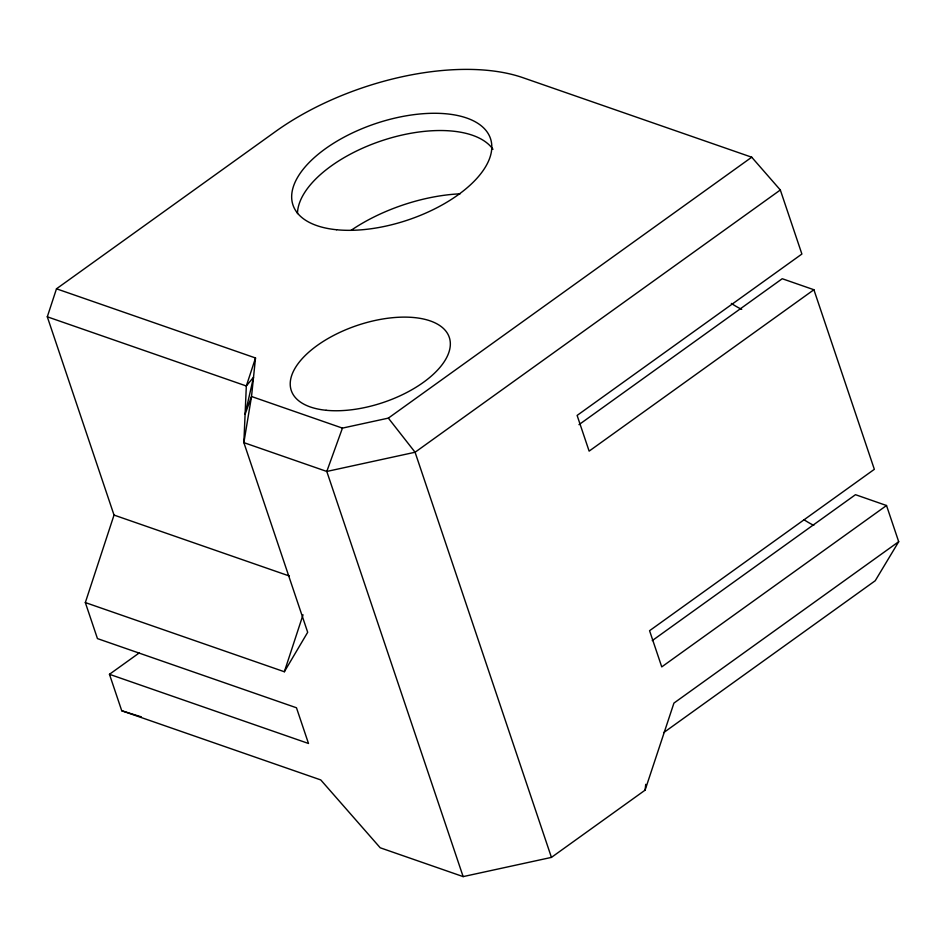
<?xml version="1.0" encoding="UTF-8"?>
<svg xmlns="http://www.w3.org/2000/svg" width="946" height="946" viewBox="0 0 946 946"><rect width="100%" height="100%" fill="white"/><g stroke="black" fill="none" stroke-linecap="round" stroke-linejoin="round"><path stroke-width="1.42" d="M56.488 288.802L255.515 357.978L251.518 396.504L243.867 442.633L307.687 632.283L284.356 671.743L85.329 602.567L114.028 515.073L47.3 316.804L56.488 288.802L275.629 131.459A182.341 88.959 -18.6 0 1 522.854 77.667L751.727 157.213L780.332 189.992L801.889 254.036L577.119 415.424L589.133 451.124L813.903 289.736L874.341 469.322L649.571 630.71L661.751 666.895L886.52 505.519L898.7 541.703L875.227 580.738L663.607 732.677M139.263 652.906L109.464 674.297L121.738 710.753L320.765 779.93L380.209 847.782L463.138 876.611L551.435 857.395L645.089 790.158L645.74 784.329M255.515 357.978L246.327 385.98L243.867 442.633L326.796 471.451L415.081 452.247L780.332 189.992M284.356 671.743L303.027 614.805M645.089 790.158L673.93 703.091L898.7 541.703M751.727 157.213L388.357 418.12L342.44 428.112L326.796 471.451L463.138 876.611M578.987 424.659L782.236 278.727L813.903 289.736M652.232 640.619L855.48 494.687L886.52 505.519M121.738 710.753L141.344 716.867M47.3 316.804L246.327 385.98L253.516 377.241L245.097 414.301L251.518 396.504L342.44 428.112M114.028 515.073L289.393 576.019M109.464 674.297L308.491 743.473L296.476 707.774L97.45 638.597L85.329 602.567M388.357 418.12L415.081 452.247L551.435 857.395M351.214 230.245A114.62 55.92 -18.6 0 1 460.123 193.812M297.47 213.583A104.19 50.836 -18.6 0 1 382.728 140.41A104.19 50.836 -18.6 0 1 492.972 149.291M741.711 309.354A83.354 38.774 54.3 0 1 731.353 303.43M813.773 525.361A84.395 39.259 54.3 0 1 803.958 519.685M336.528 229.736A104.19 50.836 -18.6 0 0 491.624 150.071A104.19 50.836 -18.6 0 0 347.04 135.609A104.19 50.836 -18.6 0 0 336.528 229.736M326.122 410.28A83.354 40.666 -18.6 0 0 450.19 346.555A83.354 40.666 -18.6 0 0 334.529 334.979A83.354 40.666 -18.6 0 0 326.122 410.28"/></g></svg>
